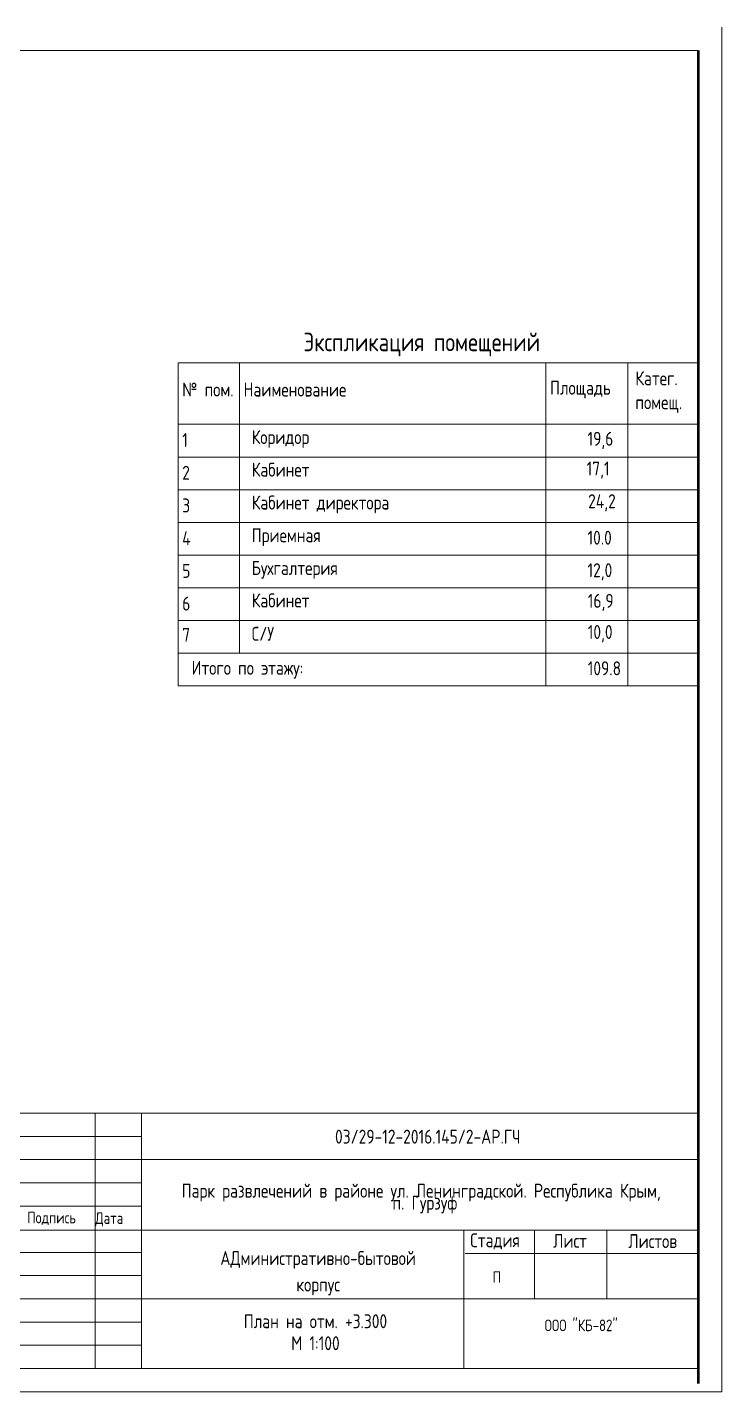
# Model space of a CAD drawing. Header units: feet. Extents: x -10410 to 374725, y -46422 to 88923.
# Drawn here: x 76064 to 91024, y -14314 to 15062 of the extents above; entities that cross this region are included whole.
import ezdxf

# ---------------------------------------------------------------- set-up
doc = ezdxf.new("R2010")
doc.units = ezdxf.units.FT
doc.header["$MEASUREMENT"] = 0
for name, color, linetype, lineweight in [('00_Ном._пера__120', 7, 'Continuous', 5), ('0_Ном._пера__1', 7, 'Continuous', 20), ('0_Ном._пера__120', 7, 'Continuous', 5), ('0_Ном._пера__241', 7, 'Continuous', 50), ('82323000_Ном._пера__1', 7, 'Continuous', 20), ('82323000_Ном._пера__120', 7, 'Continuous', 5), ('Конструктив - Лестница_Ном._пера__120', 7, 'Continuous', 5), ('Маркер - Оси_Ном._пера__1', 7, 'Continuous', 20), ('Размер - Общий_Ном._пера__120', 7, 'Continuous', 5)]:
    doc.layers.add(name, color=color, linetype=linetype, lineweight=lineweight)
doc.styles.add('СГЕНЕРИР_СТИЛЬ_2', font='CS_Gost2304.shx')
doc.styles.add('СГЕНЕРИР_СТИЛЬ_3', font='CS_Gost2304.shx')

msp = doc.modelspace()

# ---------------------------------------------------------------- linework, layer by layer
at = {"layer": '00_Ном._пера__120', "linetype": 'Continuous'}
for p, q in [((78526.57743, -8817.16832), (72031.00135, -8817.16832)), ((78526.57743, -9316.82802), (72031.00135, -9316.82802)), ((78526.57743, -9816.48771), (72031.00135, -9816.48771)), ((78526.57743, -11315.46681), (72031.00135, -11315.46681)), ((78526.57743, -11815.12651), (72031.00135, -11815.12651)), ((78526.57743, -12314.7862), (72031.00135, -12314.7862)), ((78526.57743, -12814.4459), (72031.00135, -12814.4459)), ((78526.57743, -13314.1056), (72031.00135, -13314.1056))]:
    msp.add_line(p, q, dxfattribs=at)
at = {"layer": '0_Ном._пера__1', "linetype": 'Continuous'}
for p, q in [((79314.09634, 7834.93555), (90523.70904, 7834.93555)), ((79314.09634, 7834.93555), (79314.09634, 6514.37458)), ((80634.65731, 7834.93555), (80634.65731, 6514.37458)), ((87237.4622, 7834.93555), (87237.4622, 6514.37458)), ((88998.21017, 7834.93555), (88998.21017, 6514.37458)), ((79314.09634, 6514.37458), (90523.70904, 6514.37458)), ((79314.09634, 6514.37458), (79314.09634, 5810.07539)), ((80634.65731, 6514.37458), (80634.65731, 5810.07539)), ((87237.4622, 6514.37458), (87237.4622, 5810.07539)), ((88998.21017, 6514.37458), (88998.21017, 5810.07539)), ((88998.21017, 6514.37458), (88998.21017, 5810.07539)), ((79314.09634, 5810.07539), (90523.70904, 5810.07539)), ((79314.09634, 5810.07539), (79314.09634, 5105.7762)), ((80634.65731, 5810.07539), (80634.65731, 5105.7762)), ((87237.4622, 5810.07539), (87237.4622, 5105.7762)), ((88998.21017, 5810.07539), (88998.21017, 5105.7762)), ((88998.21017, 5810.07539), (88998.21017, 5105.7762)), ((79314.09634, 5105.7762), (90523.70904, 5105.7762)), ((79314.09634, 5105.7762), (79314.09634, 4401.47701)), ((80634.65731, 5105.7762), (80634.65731, 4401.47701)), ((87237.4622, 5105.7762), (87237.4622, 4401.47701)), ((88998.21017, 5105.7762), (88998.21017, 4401.47701)), ((88998.21017, 5105.7762), (88998.21017, 4401.47701)), ((79314.09634, 4401.47701), (90523.70904, 4401.47701)), ((79314.09634, 4401.47701), (79314.09634, 3697.17783)), ((80634.65731, 4401.47701), (80634.65731, 3697.17783)), ((87237.4622, 4401.47701), (87237.4622, 3697.17783)), ((88998.21017, 4401.47701), (88998.21017, 3697.17783)), ((88998.21017, 4401.47701), (88998.21017, 3697.17783)), ((79314.09634, 3697.17783), (90523.70904, 3697.17783)), ((79314.09634, 3697.17783), (79314.09634, 2992.87864)), ((80634.65731, 3697.17783), (80634.65731, 2992.87864)), ((87237.4622, 3697.17783), (87237.4622, 2992.87864)), ((88998.21017, 3697.17783), (88998.21017, 2992.87864)), ((88998.21017, 3697.17783), (88998.21017, 2992.87864)), ((79314.09634, 2992.87864), (90523.70904, 2992.87864)), ((79314.09634, 2992.87864), (79314.09634, 2288.57945)), ((80634.65731, 2992.87864), (80634.65731, 2288.57945)), ((87237.4622, 2992.87864), (87237.4622, 2288.57945)), ((88998.21017, 2992.87864), (88998.21017, 2288.57945)), ((88998.21017, 2992.87864), (88998.21017, 2288.57945)), ((79314.09634, 2288.57945), (90523.70904, 2288.57945)), ((79314.09634, 2288.57945), (79314.09634, 1584.28026)), ((80634.65731, 2288.57945), (80634.65731, 1584.28026)), ((87237.4622, 2288.57945), (87237.4622, 1584.28026)), ((88998.21017, 2288.57945), (88998.21017, 1584.28026)), ((88998.21017, 2288.57945), (88998.21017, 1584.28026)), ((79314.09634, 1584.28026), (90523.70904, 1584.28026)), ((79314.09634, 1584.28026), (79314.09634, 879.98108)), ((87237.4622, 1584.28026), (87237.4622, 879.98108)), ((88998.21017, 1584.28026), (88998.21017, 879.98108)), ((88998.21017, 1584.28026), (88998.21017, 879.98108)), ((79314.09634, 879.98108), (90523.70904, 879.98108))]:
    msp.add_line(p, q, dxfattribs=at)
at = {"layer": '0_Ном._пера__120', "linetype": 'Continuous'}
for p, q in [((77527.25803, -13813.7653), (77527.25803, -8317.50862)), ((78526.57743, -13813.7653), (78526.57743, -8317.50862)), ((78526.57743, -9316.82802), (90507.99933, -9316.82802)), ((78526.57743, -10316.14741), (72031.00135, -10316.14741)), ((72036.3002, -10836.66351), (90523.70904, -10836.66351)), ((85469.11885, -10836.66351), (85469.11885, -13813.7653)), ((86994.03284, -12314.7862), (86994.03284, -10836.66351)), ((88547.05405, -12314.7862), (88547.05405, -10836.66351)), ((85495.05374, -11336.32321), (90523.70904, -11336.32321)), ((78526.57743, -12314.7862), (90523.70904, -12314.7862))]:
    msp.add_line(p, q, dxfattribs=at)
at = {"layer": '0_Ном._пера__120', "linetype": 'Continuous', "flags": 128}
msp.add_lwpolyline([(72036.3002, -13813.7653), (90523.70904, -13813.7653), (90523.70904, -8317.50862), (72036.3002, -8317.50862)], close=True, dxfattribs=at)
msp.add_lwpolyline([(72036.3002, -13813.7653), (90523.70904, -13813.7653), (90523.70904, -8317.50862), (72036.3002, -8317.50862)], close=True, dxfattribs=at)
at = {"layer": '0_Ном._пера__241', "linetype": 'Continuous'}
msp.add_line((90523.70904, -14138.43993), (90523.70904, 14561.56007), dxfattribs=at)
at = {"layer": '82323000_Ном._пера__1', "linetype": 'Continuous'}
msp.add_line((90523.70904, 14561.56007), (51080.16093, 14561.56007), dxfattribs=at)
at = {"layer": '82323000_Ном._пера__120', "linetype": 'Continuous'}
for p, q in [((90523.70904, -13457.66215), (90523.70904, 14561.56007)), ((51080.16093, -13813.7653), (90523.70904, -13813.7653)), ((91023.70904, -14313.7653), (49080.16093, -14313.7653))]:
    msp.add_line(p, q, dxfattribs=at)
at = {"layer": 'Конструктив - Лестница_Ном._пера__120', "linetype": 'Continuous'}
msp.add_line((91023.70904, 15061.56007), (91023.70904, -14313.7653), dxfattribs=at)

# ---------------------------------------------------------------- texts
at = {"layer": 'Маркер - Оси_Ном._пера__1', "linetype": 'Continuous', "style": 'СГЕНЕРИР_СТИЛЬ_2'}
for s, insert, char_height, attachment_point in [('\\A1;{\\FCS_Gost2304.shx;03/29-12-2016.145/2-АР.ГЧ}', (84690.12093, -8823.1138), 300, 5), ('\\A1;{\\FCS_Gost2304.shx;Подпись}', (76065.34597, -10583.9837), 250, 4), ('\\A1;{\\FCS_Gost2304.shx;Дата}', (77527.25803, -10602.77684), 250, 4), ('\\A1;{\\FCS_Gost2304.shx;Стадия}', (86141.08704, -11077.20504), 300, 5), ('\\A1;{\\FCS_Gost2304.shx;Лист}', (87756.85942, -11065.24394), 300, 5), ('\\A1;{\\FCS_Gost2304.shx;Листов}', (89536.80244, -11071.45477), 300, 5), ('\\A1;{\\FCS_Gost2304.shx;П}', (86178.84045, -11846.09825), 250, 5), ('\\A1;{\\FCS_Gost2304.shx;ООО "КБ-82"}', (87996.41395, -12885.65281), 250, 5)]:
    msp.add_mtext(s, dxfattribs=dict(at, insert=insert, char_height=char_height, attachment_point=attachment_point))
at = {"layer": 'Маркер - Оси_Ном._пера__1', "linetype": 'Continuous', "char_height": 300, "attachment_point": 5, "style": 'СГЕНЕРИР_СТИЛЬ_2'}
for s, insert, width, line_spacing_factor in [('\\A1;{\\FCS_Gost2304.shx;Парк развлечений в районе ул. Ленинградской. Республика Крым,\\P\\FCS_Gost2304.shx; п. Гурзуф}', (84550.12093, -10155.82716), 11311.0728567, 0.516693), ('\\A1;{\\FCS_Gost2304.shx;АДминистративно-бытовой корпус}', (82329.18266, -11762.18446), 4607.6934986, 1.139351), ('\\A1;{\\FCS_Gost2304.shx;План на отм. +3.300\\P\\FCS_Gost2304.shx;М 1:100}', (82272.24894, -13033.18937), 5575.016688, 0.945455)]:
    msp.add_mtext(s, dxfattribs=dict(at, insert=insert, width=width, line_spacing_factor=line_spacing_factor))
at = {"layer": 'Размер - Общий_Ном._пера__120', "linetype": 'Continuous'}
for s, insert, char_height, attachment_point, style in [('\\A1;{\\FCS_Gost2304.shx;Экспликация помещений}', (84562.2092, 7977.99792), 400, 8, 'СГЕНЕРИР_СТИЛЬ_3'), ('\\A1;{\\FCS_Gost2304.shx;№ пом.}', (79402.13373, 7112.38421), 300, 7, 'СГЕНЕРИР_СТИЛЬ_2'), ('\\A1;{\\FCS_Gost2304.shx;Наименование}', (80722.69471, 7111.94785), 300, 7, 'СГЕНЕРИР_СТИЛЬ_2'), ('\\A1;{\\FCS_Gost2304.shx;Площадь}', (87325.4996, 7070.05694), 300, 7, 'СГЕНЕРИР_СТИЛЬ_2'), ('\\A1;{\\FCS_Gost2304.shx;1}', (79402.13373, 6025.28097), 300, 7, 'СГЕНЕРИР_СТИЛЬ_2'), ('\\A1;{\\FCS_Gost2304.shx;Коридор}', (80898.76951, 6006.43115), 300, 7, 'СГЕНЕРИР_СТИЛЬ_2'), ('\\A1;{\\FCS_Gost2304.shx;19,6}', (88132.17566, 5983.10081), 300, 7, 'СГЕНЕРИР_СТИЛЬ_2'), ('\\A1;{\\FCS_Gost2304.shx;2}', (79402.13373, 5320.98061), 300, 7, 'СГЕНЕРИР_СТИЛЬ_2'), ('\\A1;{\\FCS_Gost2304.shx;Кабинет}', (80898.76951, 5386.78699), 300, 7, 'СГЕНЕРИР_СТИЛЬ_2'), ('\\A1;{\\FCS_Gost2304.shx;17,1}', (88114.16792, 5342.27851), 300, 7, 'СГЕНЕРИР_СТИЛЬ_2'), ('\\A1;{\\FCS_Gost2304.shx;24,2}', (88146.46284, 4637.97823), 300, 7, 'СГЕНЕРИР_СТИЛЬ_2'), ('\\A1;{\\FCS_Gost2304.shx;3}', (79402.13373, 4616.68143), 300, 7, 'СГЕНЕРИР_СТИЛЬ_2'), ('\\A1;{\\FCS_Gost2304.shx;Кабинет директора}', (80898.76951, 4597.83277), 300, 7, 'СГЕНЕРИР_СТИЛЬ_2'), ('\\A1;{\\FCS_Gost2304.shx;4}', (79402.13373, 3912.38224), 300, 7, 'СГЕНЕРИР_СТИЛЬ_2'), ('\\A1;{\\FCS_Gost2304.shx;Приемная}', (80898.76951, 3893.53358), 300, 7, 'СГЕНЕРИР_СТИЛЬ_2'), ('\\A1;{\\FCS_Gost2304.shx;10.0}', (88132.17566, 3923.08862), 300, 7, 'СГЕНЕРИР_СТИЛЬ_2'), ('\\A1;{\\FCS_Gost2304.shx;Бухгалтерия}', (80898.76951, 3189.23549), 300, 7, 'СГЕНЕРИР_СТИЛЬ_2'), ('\\A1;{\\FCS_Gost2304.shx;5}', (79402.13373, 3208.08305), 300, 7, 'СГЕНЕРИР_СТИЛЬ_2'), ('\\A1;{\\FCS_Gost2304.shx;12,0}', (88132.17566, 3152.1494), 300, 7, 'СГЕНЕРИР_СТИЛЬ_2'), ('\\A1;{\\FCS_Gost2304.shx;6}', (79402.13373, 2503.78386), 300, 7, 'СГЕНЕРИР_СТИЛЬ_2'), ('\\A1;{\\FCS_Gost2304.shx;Кабинет}', (80898.76951, 2569.5907), 300, 7, 'СГЕНЕРИР_СТИЛЬ_2'), ('\\A1;{\\FCS_Gost2304.shx;16,9}', (88137.93708, 2493.80112), 300, 7, 'СГЕНЕРИР_СТИЛЬ_2'), ('\\A1;{\\FCS_Gost2304.shx;7}', (79402.13373, 1832.06384), 300, 7, 'СГЕНЕРИР_СТИЛЬ_2'), ('\\A1;{\\FCS_Gost2304.shx;С/У}', (80898.76951, 1853.36067), 300, 7, 'СГЕНЕРИР_СТИЛЬ_2'), ('\\A1;{\\FCS_Gost2304.shx;10,0}', (88137.93708, 1822.08102), 300, 7, 'СГЕНЕРИР_СТИЛЬ_2'), ('\\A1;{\\FCS_Gost2304.shx;Итого по этажу:}', (79604.00764, 1039.86576), 300, 7, 'СГЕНЕРИР_СТИЛЬ_2'), ('\\A1;{\\FCS_Gost2304.shx;109.8}', (88137.22892, 1110.59044), 300, 7, 'СГЕНЕРИР_СТИЛЬ_2')]:
    msp.add_mtext(s, dxfattribs=dict(at, insert=insert, char_height=char_height, attachment_point=attachment_point, style=style))
at = {"layer": 'Размер - Общий_Ном._пера__120', "linetype": 'Continuous', "insert": (89163.30042, 6756.96032), "char_height": 300, "attachment_point": 7, "line_spacing_factor": 1.032894, "style": 'СГЕНЕРИР_СТИЛЬ_2'}
msp.add_mtext('\\A1;{\\FCS_Gost2304.shx;Катег.\\P\\FCS_Gost2304.shx;помещ.}', dxfattribs=at)

doc.saveas('drawing.dxf')
